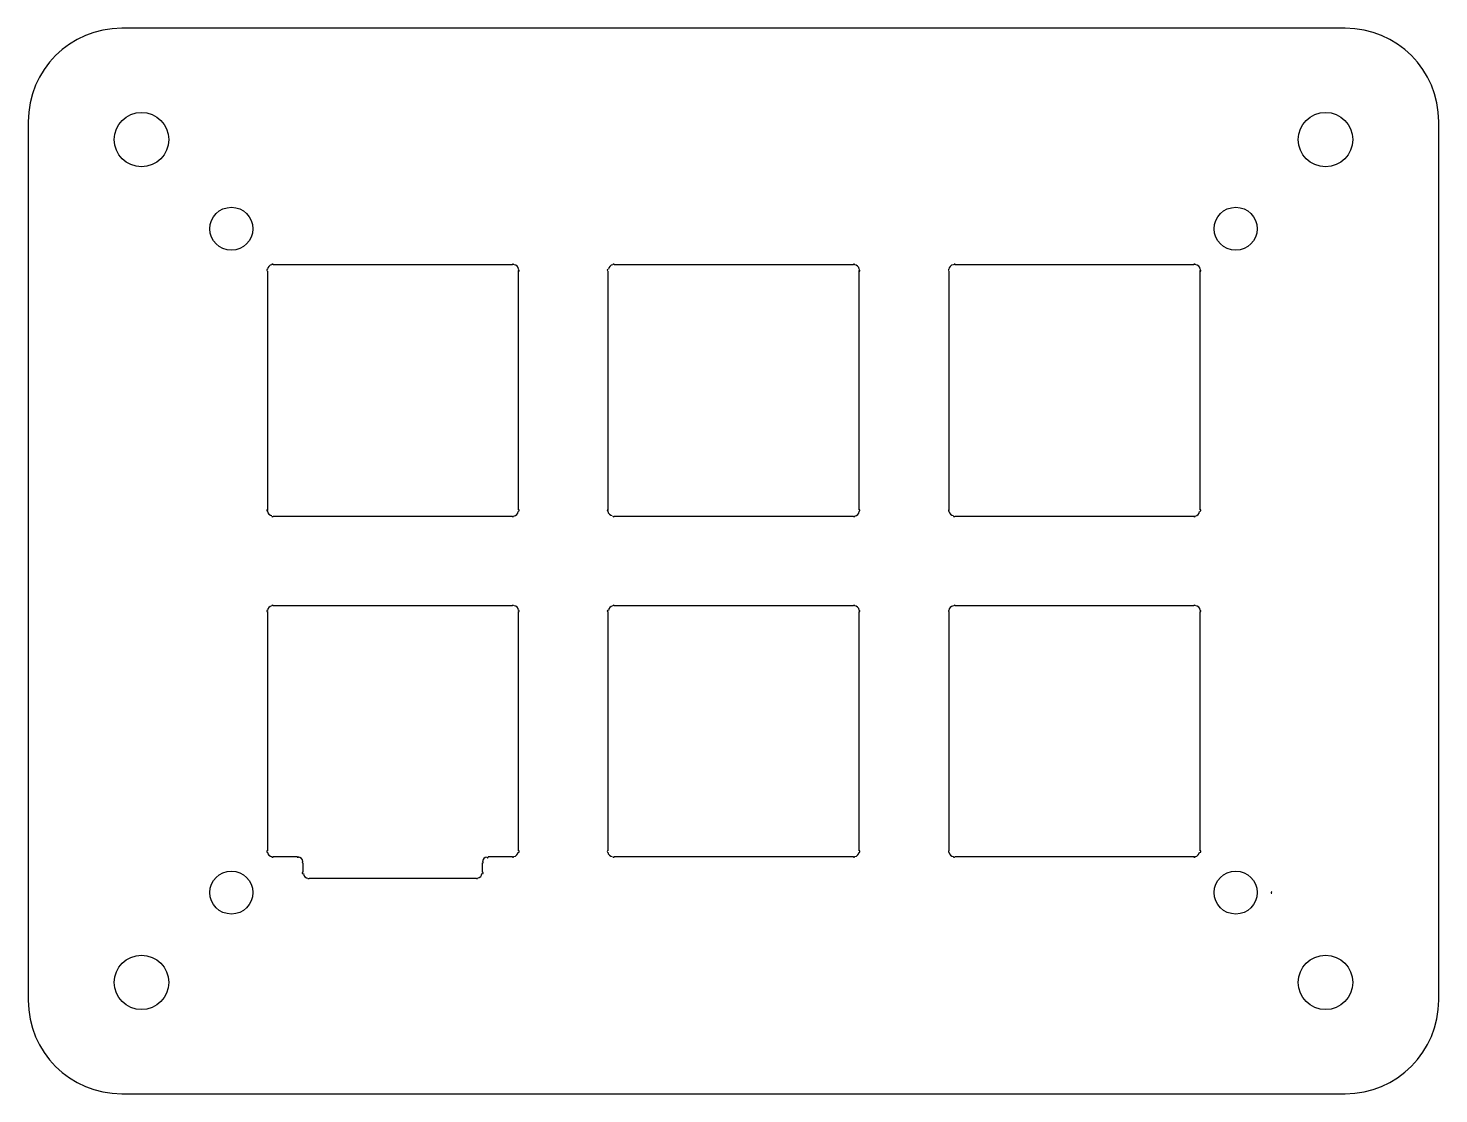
# Model space of a CAD drawing. Header units: inches. Extents: x 0.01 to 3.1, y 0 to 2.34.
import ezdxf

# ---------------------------------------------------------------- set-up
doc = ezdxf.new("R2010")
doc.units = ezdxf.units.IN
doc.header["$MEASUREMENT"] = 0
doc.layers.add('Layer 1', color=7, linetype='Continuous', lineweight=0)

# ---------------------------------------------------------------- blocks, each defined once
blk = doc.blocks.new('Block_0')
at = {"layer": 'Layer 1', "color": 18, "lineweight": 25, "true_color": 0x020202}
for centre, radius in [((0.2542, 2.0986), 0.0597), ((2.8528, 2.0986), 0.0597), ((0.4514, 1.9028), 0.0472), ((2.6556, 1.9028), 0.0472), ((0.4514, 0.4458), 0.0472), ((2.6556, 0.4458), 0.0472), ((0.2542, 0.2486), 0.0597), ((2.8528, 0.2486), 0.0597)]:
    blk.add_circle(centre, radius, dxfattribs=at)
for points, knots in [([(2.8958, 0.0042), (2.8958, 0.0042), (0.2111, 0.0042), (0.2111, 0.0042), (0.0972, 0.0042), (0.0056, 0.0958), (0.0056, 0.2097), (0.0056, 0.2097), (0.0056, 2.1375), (0.0056, 2.1375), (0.0056, 2.2514), (0.0972, 2.3431), (0.2111, 2.3431), (0.2111, 2.3431), (2.8958, 2.3431), (2.8958, 2.3431), (3.0097, 2.3431), (3.1014, 2.2514), (3.1014, 2.1375), (3.1014, 2.1375), (3.1014, 0.2097), (3.1014, 0.2097), (3.1014, 0.0972), (3.0097, 0.0042), (2.8958, 0.0042)], [0, 0, 0, 0, 1, 1, 1, 2, 2, 2, 3, 3, 3, 4, 4, 4, 5, 5, 5, 6, 6, 6, 7, 7, 7, 8, 8, 8, 8]), ([(0.5306, 1.8139), (0.5292, 1.8139), (0.5292, 1.8139), (0.5292, 1.8125), (0.5292, 1.8111), (0.5292, 1.8111), (0.5306, 1.8111), (0.5306, 1.8111), (0.5306, 1.8111), (0.5306, 1.8111)], [0, 0, 0, 0, 1, 1, 1, 2, 2, 2, 3, 3, 3, 3]), ([(0.5431, 1.8236), (0.5431, 1.825), (0.5431, 1.825), (0.5417, 1.825), (0.5403, 1.825), (0.5403, 1.825), (0.5403, 1.8236), (0.5403, 1.8236), (0.5403, 1.8236), (0.5403, 1.8236)], [0, 0, 0, 0, 1, 1, 1, 2, 2, 2, 3, 3, 3, 3]), ([(1.0708, 1.8236), (1.0708, 1.825), (1.0708, 1.825), (1.0694, 1.825), (1.0681, 1.825), (1.0681, 1.825), (1.0681, 1.8236), (1.0681, 1.8236), (1.0681, 1.8236), (1.0681, 1.8236)], [0, 0, 0, 0, 1, 1, 1, 2, 2, 2, 3, 3, 3, 3]), ([(1.0819, 1.8097), (1.0833, 1.8097), (1.0833, 1.8097), (1.0833, 1.8111), (1.0833, 1.8125), (1.0833, 1.8125), (1.0819, 1.8125), (1.0819, 1.8125), (1.0819, 1.8125), (1.0819, 1.8125)], [0, 0, 0, 0, 1, 1, 1, 2, 2, 2, 3, 3, 3, 3]), ([(1.2778, 1.8139), (1.2764, 1.8139), (1.2764, 1.8139), (1.2764, 1.8125), (1.2764, 1.8111), (1.2764, 1.8111), (1.2778, 1.8111), (1.2778, 1.8111), (1.2778, 1.8111), (1.2778, 1.8111)], [0, 0, 0, 0, 1, 1, 1, 2, 2, 2, 3, 3, 3, 3]), ([(1.2917, 1.8236), (1.2917, 1.825), (1.2917, 1.825), (1.2903, 1.825), (1.2889, 1.825), (1.2889, 1.825), (1.2889, 1.8236), (1.2889, 1.8236), (1.2889, 1.8236), (1.2889, 1.8236)], [0, 0, 0, 0, 1, 1, 1, 2, 2, 2, 3, 3, 3, 3]), ([(1.8194, 1.8236), (1.8194, 1.825), (1.8194, 1.825), (1.8181, 1.825), (1.8167, 1.825), (1.8167, 1.825), (1.8167, 1.8236), (1.8167, 1.8236), (1.8167, 1.8236), (1.8167, 1.8236)], [0, 0, 0, 0, 1, 1, 1, 2, 2, 2, 3, 3, 3, 3]), ([(1.8292, 1.8097), (1.8306, 1.8097), (1.8306, 1.8097), (1.8306, 1.8111), (1.8306, 1.8125), (1.8306, 1.8125), (1.8292, 1.8125), (1.8292, 1.8125), (1.8292, 1.8125), (1.8292, 1.8125)], [0, 0, 0, 0, 1, 1, 1, 2, 2, 2, 3, 3, 3, 3]), ([(2.0264, 1.8139), (2.025, 1.8139), (2.025, 1.8139), (2.025, 1.8125), (2.025, 1.8111), (2.025, 1.8111), (2.0264, 1.8111), (2.0264, 1.8111), (2.0264, 1.8111), (2.0264, 1.8111)], [0, 0, 0, 0, 1, 1, 1, 2, 2, 2, 3, 3, 3, 3]), ([(2.0403, 1.8236), (2.0403, 1.825), (2.0403, 1.825), (2.0389, 1.825), (2.0375, 1.825), (2.0375, 1.825), (2.0375, 1.8236), (2.0375, 1.8236), (2.0375, 1.8236), (2.0375, 1.8236)], [0, 0, 0, 0, 1, 1, 1, 2, 2, 2, 3, 3, 3, 3]), ([(2.5667, 1.8236), (2.5667, 1.825), (2.5667, 1.825), (2.5653, 1.825), (2.5639, 1.825), (2.5639, 1.825), (2.5639, 1.8236), (2.5639, 1.8236), (2.5639, 1.8236), (2.5639, 1.8236)], [0, 0, 0, 0, 1, 1, 1, 2, 2, 2, 3, 3, 3, 3]), ([(2.5778, 1.8097), (2.5792, 1.8097), (2.5792, 1.8097), (2.5792, 1.8111), (2.5792, 1.8125), (2.5792, 1.8125), (2.5778, 1.8125), (2.5778, 1.8125), (2.5778, 1.8125), (2.5778, 1.8125)], [0, 0, 0, 0, 1, 1, 1, 2, 2, 2, 3, 3, 3, 3]), ([(0.5306, 1.2861), (0.5292, 1.2861), (0.5292, 1.2861), (0.5292, 1.2847), (0.5292, 1.2833), (0.5292, 1.2833), (0.5306, 1.2833), (0.5306, 1.2833), (0.5306, 1.2833), (0.5306, 1.2833)], [0, 0, 0, 0, 1, 1, 1, 2, 2, 2, 3, 3, 3, 3]), ([(0.5403, 1.2722), (0.5403, 1.2708), (0.5403, 1.2708), (0.5417, 1.2708), (0.5431, 1.2708), (0.5431, 1.2708), (0.5431, 1.2722), (0.5431, 1.2722), (0.5431, 1.2722), (0.5431, 1.2722)], [0, 0, 0, 0, 1, 1, 1, 2, 2, 2, 3, 3, 3, 3]), ([(1.0681, 1.2722), (1.0681, 1.2708), (1.0681, 1.2708), (1.0694, 1.2708), (1.0708, 1.2708), (1.0708, 1.2708), (1.0708, 1.2722), (1.0708, 1.2722), (1.0708, 1.2722), (1.0708, 1.2722)], [0, 0, 0, 0, 1, 1, 1, 2, 2, 2, 3, 3, 3, 3]), ([(1.0819, 1.2833), (1.0833, 1.2833), (1.0833, 1.2833), (1.0833, 1.2847), (1.0833, 1.2861), (1.0833, 1.2861), (1.0819, 1.2861), (1.0819, 1.2861), (1.0819, 1.2861), (1.0819, 1.2861)], [0, 0, 0, 0, 1, 1, 1, 2, 2, 2, 3, 3, 3, 3]), ([(1.2778, 1.2861), (1.2764, 1.2861), (1.2764, 1.2861), (1.2764, 1.2847), (1.2764, 1.2833), (1.2764, 1.2833), (1.2778, 1.2833), (1.2778, 1.2833), (1.2778, 1.2833), (1.2778, 1.2833)], [0, 0, 0, 0, 1, 1, 1, 2, 2, 2, 3, 3, 3, 3]), ([(1.2889, 1.2722), (1.2889, 1.2708), (1.2889, 1.2708), (1.2903, 1.2708), (1.2917, 1.2708), (1.2917, 1.2708), (1.2917, 1.2722), (1.2917, 1.2722), (1.2917, 1.2722), (1.2917, 1.2722)], [0, 0, 0, 0, 1, 1, 1, 2, 2, 2, 3, 3, 3, 3]), ([(1.8167, 1.2722), (1.8167, 1.2708), (1.8167, 1.2708), (1.8181, 1.2708), (1.8194, 1.2708), (1.8194, 1.2708), (1.8194, 1.2722), (1.8194, 1.2722), (1.8194, 1.2722), (1.8194, 1.2722)], [0, 0, 0, 0, 1, 1, 1, 2, 2, 2, 3, 3, 3, 3]), ([(1.8292, 1.2833), (1.8306, 1.2833), (1.8306, 1.2833), (1.8306, 1.2847), (1.8306, 1.2861), (1.8306, 1.2861), (1.8292, 1.2861), (1.8292, 1.2861), (1.8292, 1.2861), (1.8292, 1.2861)], [0, 0, 0, 0, 1, 1, 1, 2, 2, 2, 3, 3, 3, 3]), ([(2.0264, 1.2861), (2.025, 1.2861), (2.025, 1.2861), (2.025, 1.2847), (2.025, 1.2833), (2.025, 1.2833), (2.0264, 1.2833), (2.0264, 1.2833), (2.0264, 1.2833), (2.0264, 1.2833)], [0, 0, 0, 0, 1, 1, 1, 2, 2, 2, 3, 3, 3, 3]), ([(2.0361, 1.2722), (2.0361, 1.2708), (2.0361, 1.2708), (2.0375, 1.2708), (2.0389, 1.2708), (2.0389, 1.2708), (2.0389, 1.2722), (2.0389, 1.2722), (2.0389, 1.2722), (2.0389, 1.2722)], [0, 0, 0, 0, 1, 1, 1, 2, 2, 2, 3, 3, 3, 3]), ([(2.5639, 1.2722), (2.5639, 1.2708), (2.5639, 1.2708), (2.5653, 1.2708), (2.5667, 1.2708), (2.5667, 1.2708), (2.5667, 1.2722), (2.5667, 1.2722), (2.5667, 1.2722), (2.5667, 1.2722)], [0, 0, 0, 0, 1, 1, 1, 2, 2, 2, 3, 3, 3, 3]), ([(2.5778, 1.2833), (2.5792, 1.2833), (2.5792, 1.2833), (2.5792, 1.2847), (2.5792, 1.2861), (2.5792, 1.2861), (2.5778, 1.2861), (2.5778, 1.2861), (2.5778, 1.2861), (2.5778, 1.2861)], [0, 0, 0, 0, 1, 1, 1, 2, 2, 2, 3, 3, 3, 3]), ([(0.5306, 1.0653), (0.5292, 1.0653), (0.5292, 1.0653), (0.5292, 1.0639), (0.5292, 1.0625), (0.5292, 1.0625), (0.5306, 1.0625), (0.5306, 1.0625), (0.5306, 1.0625), (0.5306, 1.0625)], [0, 0, 0, 0, 1, 1, 1, 2, 2, 2, 3, 3, 3, 3]), ([(0.5431, 1.075), (0.5431, 1.0764), (0.5431, 1.0764), (0.5417, 1.0764), (0.5403, 1.0764), (0.5403, 1.0764), (0.5403, 1.075), (0.5403, 1.075), (0.5403, 1.075), (0.5403, 1.075)], [0, 0, 0, 0, 1, 1, 1, 2, 2, 2, 3, 3, 3, 3]), ([(1.0708, 1.075), (1.0708, 1.0764), (1.0708, 1.0764), (1.0694, 1.0764), (1.0681, 1.0764), (1.0681, 1.0764), (1.0681, 1.075), (1.0681, 1.075), (1.0681, 1.075), (1.0681, 1.075)], [0, 0, 0, 0, 1, 1, 1, 2, 2, 2, 3, 3, 3, 3]), ([(1.0819, 1.0625), (1.0833, 1.0625), (1.0833, 1.0625), (1.0833, 1.0639), (1.0833, 1.0653), (1.0833, 1.0653), (1.0819, 1.0653), (1.0819, 1.0653), (1.0819, 1.0653), (1.0819, 1.0653)], [0, 0, 0, 0, 1, 1, 1, 2, 2, 2, 3, 3, 3, 3]), ([(1.2778, 1.0653), (1.2764, 1.0653), (1.2764, 1.0653), (1.2764, 1.0639), (1.2764, 1.0625), (1.2764, 1.0625), (1.2778, 1.0625), (1.2778, 1.0625), (1.2778, 1.0625), (1.2778, 1.0625)], [0, 0, 0, 0, 1, 1, 1, 2, 2, 2, 3, 3, 3, 3]), ([(1.2917, 1.075), (1.2917, 1.0764), (1.2917, 1.0764), (1.2903, 1.0764), (1.2889, 1.0764), (1.2889, 1.0764), (1.2889, 1.075), (1.2889, 1.075), (1.2889, 1.075), (1.2889, 1.075)], [0, 0, 0, 0, 1, 1, 1, 2, 2, 2, 3, 3, 3, 3]), ([(1.8194, 1.075), (1.8194, 1.0764), (1.8194, 1.0764), (1.8181, 1.0764), (1.8167, 1.0764), (1.8167, 1.0764), (1.8167, 1.075), (1.8167, 1.075), (1.8167, 1.075), (1.8167, 1.075)], [0, 0, 0, 0, 1, 1, 1, 2, 2, 2, 3, 3, 3, 3]), ([(1.8292, 1.0625), (1.8306, 1.0625), (1.8306, 1.0625), (1.8306, 1.0639), (1.8306, 1.0653), (1.8306, 1.0653), (1.8292, 1.0653), (1.8292, 1.0653), (1.8292, 1.0653), (1.8292, 1.0653)], [0, 0, 0, 0, 1, 1, 1, 2, 2, 2, 3, 3, 3, 3]), ([(2.0264, 1.0653), (2.025, 1.0653), (2.025, 1.0653), (2.025, 1.0639), (2.025, 1.0625), (2.025, 1.0625), (2.0264, 1.0625), (2.0264, 1.0625), (2.0264, 1.0625), (2.0264, 1.0625)], [0, 0, 0, 0, 1, 1, 1, 2, 2, 2, 3, 3, 3, 3]), ([(2.0403, 1.075), (2.0403, 1.0764), (2.0403, 1.0764), (2.0389, 1.0764), (2.0375, 1.0764), (2.0375, 1.0764), (2.0375, 1.075), (2.0375, 1.075), (2.0375, 1.075), (2.0375, 1.075)], [0, 0, 0, 0, 1, 1, 1, 2, 2, 2, 3, 3, 3, 3]), ([(2.5667, 1.075), (2.5667, 1.0764), (2.5667, 1.0764), (2.5653, 1.0764), (2.5639, 1.0764), (2.5639, 1.0764), (2.5639, 1.075), (2.5639, 1.075), (2.5639, 1.075), (2.5639, 1.075)], [0, 0, 0, 0, 1, 1, 1, 2, 2, 2, 3, 3, 3, 3]), ([(2.5778, 1.0625), (2.5792, 1.0625), (2.5792, 1.0625), (2.5792, 1.0639), (2.5792, 1.0653), (2.5792, 1.0653), (2.5778, 1.0653), (2.5778, 1.0653), (2.5778, 1.0653), (2.5778, 1.0653)], [0, 0, 0, 0, 1, 1, 1, 2, 2, 2, 3, 3, 3, 3]), ([(0.5306, 0.5375), (0.5292, 0.5375), (0.5292, 0.5375), (0.5292, 0.5361), (0.5292, 0.5347), (0.5292, 0.5347), (0.5306, 0.5347), (0.5306, 0.5347), (0.5306, 0.5347), (0.5306, 0.5347)], [0, 0, 0, 0, 1, 1, 1, 2, 2, 2, 3, 3, 3, 3]), ([(1.0819, 0.5347), (1.0833, 0.5347), (1.0833, 0.5347), (1.0833, 0.5361), (1.0833, 0.5375), (1.0833, 0.5375), (1.0819, 0.5375), (1.0819, 0.5375), (1.0819, 0.5375), (1.0819, 0.5375)], [0, 0, 0, 0, 1, 1, 1, 2, 2, 2, 3, 3, 3, 3]), ([(1.2778, 0.5375), (1.2764, 0.5375), (1.2764, 0.5375), (1.2764, 0.5361), (1.2764, 0.5347), (1.2764, 0.5347), (1.2778, 0.5347), (1.2778, 0.5347), (1.2778, 0.5347), (1.2778, 0.5347)], [0, 0, 0, 0, 1, 1, 1, 2, 2, 2, 3, 3, 3, 3]), ([(1.8292, 0.5347), (1.8306, 0.5347), (1.8306, 0.5347), (1.8306, 0.5361), (1.8306, 0.5375), (1.8306, 0.5375), (1.8292, 0.5375), (1.8292, 0.5375), (1.8292, 0.5375), (1.8292, 0.5375)], [0, 0, 0, 0, 1, 1, 1, 2, 2, 2, 3, 3, 3, 3]), ([(2.0264, 0.5375), (2.025, 0.5375), (2.025, 0.5375), (2.025, 0.5361), (2.025, 0.5347), (2.025, 0.5347), (2.0264, 0.5347), (2.0264, 0.5347), (2.0264, 0.5347), (2.0264, 0.5347)], [0, 0, 0, 0, 1, 1, 1, 2, 2, 2, 3, 3, 3, 3]), ([(2.5778, 0.5347), (2.5792, 0.5347), (2.5792, 0.5347), (2.5792, 0.5361), (2.5792, 0.5375), (2.5792, 0.5375), (2.5778, 0.5375), (2.5778, 0.5375), (2.5778, 0.5375), (2.5778, 0.5375)], [0, 0, 0, 0, 1, 1, 1, 2, 2, 2, 3, 3, 3, 3]), ([(0.5403, 0.525), (0.5403, 0.5236), (0.5403, 0.5236), (0.5417, 0.5236), (0.5431, 0.5236), (0.5431, 0.5236), (0.5431, 0.525), (0.5431, 0.525), (0.5431, 0.525), (0.5431, 0.525)], [0, 0, 0, 0, 1, 1, 1, 2, 2, 2, 3, 3, 3, 3]), ([(0.5958, 0.525), (0.5958, 0.5236), (0.5958, 0.5236), (0.5972, 0.5236), (0.5986, 0.5236), (0.5986, 0.5236), (0.5986, 0.525)], [0, 0, 0, 0, 1, 1, 1, 2, 2, 2, 2]), ([(0.6083, 0.5139), (0.6069, 0.5139), (0.6069, 0.5125), (0.6069, 0.5125), (0.6069, 0.5111), (0.6083, 0.5111), (0.6083, 0.5111)], [0, 0, 0, 0, 1, 1, 1, 2, 2, 2, 2]), ([(1.0028, 0.5111), (1.0042, 0.5111), (1.0042, 0.5111), (1.0042, 0.5125), (1.0042, 0.5139), (1.0042, 0.5139), (1.0028, 0.5139)], [0, 0, 0, 0, 1, 1, 1, 2, 2, 2, 2]), ([(1.0125, 0.5236), (1.0125, 0.5222), (1.0139, 0.5222), (1.0139, 0.5222), (1.0153, 0.5222), (1.0153, 0.5236), (1.0153, 0.5236)], [0, 0, 0, 0, 1, 1, 1, 2, 2, 2, 2]), ([(1.0681, 0.525), (1.0681, 0.5236), (1.0681, 0.5236), (1.0694, 0.5236), (1.0708, 0.5236), (1.0708, 0.5236), (1.0708, 0.525), (1.0708, 0.525), (1.0708, 0.525), (1.0708, 0.525)], [0, 0, 0, 0, 1, 1, 1, 2, 2, 2, 3, 3, 3, 3]), ([(1.2889, 0.525), (1.2889, 0.5236), (1.2889, 0.5236), (1.2903, 0.5236), (1.2917, 0.5236), (1.2917, 0.5236), (1.2917, 0.525), (1.2917, 0.525), (1.2917, 0.525), (1.2917, 0.525)], [0, 0, 0, 0, 1, 1, 1, 2, 2, 2, 3, 3, 3, 3]), ([(1.8167, 0.525), (1.8167, 0.5236), (1.8167, 0.5236), (1.8181, 0.5236), (1.8194, 0.5236), (1.8194, 0.5236), (1.8194, 0.525), (1.8194, 0.525), (1.8194, 0.525), (1.8194, 0.525)], [0, 0, 0, 0, 1, 1, 1, 2, 2, 2, 3, 3, 3, 3]), ([(2.0361, 0.525), (2.0361, 0.5236), (2.0361, 0.5236), (2.0375, 0.5236), (2.0389, 0.5236), (2.0389, 0.5236), (2.0389, 0.525), (2.0389, 0.525), (2.0389, 0.525), (2.0389, 0.525)], [0, 0, 0, 0, 1, 1, 1, 2, 2, 2, 3, 3, 3, 3]), ([(2.5639, 0.525), (2.5639, 0.5236), (2.5639, 0.5236), (2.5653, 0.5236), (2.5667, 0.5236), (2.5667, 0.5236), (2.5667, 0.525), (2.5667, 0.525), (2.5667, 0.525), (2.5667, 0.525)], [0, 0, 0, 0, 1, 1, 1, 2, 2, 2, 3, 3, 3, 3]), ([(0.6083, 0.4903), (0.6069, 0.4903), (0.6069, 0.4903), (0.6069, 0.4889), (0.6069, 0.4875), (0.6069, 0.4875), (0.6083, 0.4875), (0.6083, 0.4875), (0.6083, 0.4875), (0.6083, 0.4875)], [0, 0, 0, 0, 1, 1, 1, 2, 2, 2, 3, 3, 3, 3]), ([(0.6194, 0.4778), (0.6194, 0.4764), (0.6194, 0.4764), (0.6208, 0.4764), (0.6222, 0.4764), (0.6222, 0.4764), (0.6222, 0.4778), (0.6222, 0.4778), (0.6222, 0.4778), (0.6222, 0.4778)], [0, 0, 0, 0, 1, 1, 1, 2, 2, 2, 3, 3, 3, 3]), ([(0.9889, 0.4778), (0.9889, 0.4764), (0.9889, 0.4764), (0.9903, 0.4764), (0.9917, 0.4764), (0.9917, 0.4764), (0.9917, 0.4778), (0.9917, 0.4778), (0.9917, 0.4778), (0.9917, 0.4778)], [0, 0, 0, 0, 1, 1, 1, 2, 2, 2, 3, 3, 3, 3]), ([(1.0028, 0.4875), (1.0042, 0.4875), (1.0042, 0.4875), (1.0042, 0.4889), (1.0042, 0.4903), (1.0042, 0.4903), (1.0028, 0.4903), (1.0028, 0.4903), (1.0028, 0.4903), (1.0028, 0.4903)], [0, 0, 0, 0, 1, 1, 1, 2, 2, 2, 3, 3, 3, 3]), ([(2.7347, 0.4472), (2.7333, 0.4472), (2.7333, 0.4472), (2.7333, 0.4458), (2.7333, 0.4444), (2.7333, 0.4444), (2.7347, 0.4444), (2.7347, 0.4444), (2.7347, 0.4444), (2.7347, 0.4444)], [0, 0, 0, 0, 1, 1, 1, 2, 2, 2, 3, 3, 3, 3])]:
    blk.add_open_spline(points, degree=3, knots=knots, dxfattribs=at)
for points in [[(0.5403, 1.8236), (0.5347, 1.8236), (0.5306, 1.8181), (0.5306, 1.8139)], [(0.5306, 1.8097), (0.5306, 1.8097), (0.5306, 1.2847), (0.5306, 1.2847)], [(1.0681, 1.8236), (1.0681, 1.8236), (0.5431, 1.8236), (0.5431, 1.8236)], [(1.0819, 1.8139), (1.0819, 1.8194), (1.0764, 1.8236), (1.0722, 1.8236)], [(1.0819, 1.2861), (1.0819, 1.2861), (1.0819, 1.8111), (1.0819, 1.8111)], [(1.2778, 1.8097), (1.2778, 1.8097), (1.2778, 1.2847), (1.2778, 1.2847)], [(1.2889, 1.8236), (1.2833, 1.8236), (1.2792, 1.8181), (1.2792, 1.8139)], [(1.8167, 1.8236), (1.8167, 1.8236), (1.2917, 1.8236), (1.2917, 1.8236)], [(1.8292, 1.8139), (1.8292, 1.8194), (1.8236, 1.8236), (1.8194, 1.8236)], [(1.8292, 1.2861), (1.8292, 1.2861), (1.8292, 1.8111), (1.8292, 1.8111)], [(2.0361, 1.8236), (2.0306, 1.8236), (2.0264, 1.8181), (2.0264, 1.8139)], [(2.0264, 1.8097), (2.0264, 1.8097), (2.0264, 1.2847), (2.0264, 1.2847)], [(2.5639, 1.8236), (2.5639, 1.8236), (2.0389, 1.8236), (2.0389, 1.8236)], [(2.5778, 1.8139), (2.5778, 1.8194), (2.5722, 1.8236), (2.5681, 1.8236)], [(2.5778, 1.2861), (2.5778, 1.2861), (2.5778, 1.8111), (2.5778, 1.8111)], [(0.5306, 1.2833), (0.5306, 1.2778), (0.5361, 1.2736), (0.5403, 1.2736)], [(0.5431, 1.2722), (0.5431, 1.2722), (1.0681, 1.2722), (1.0681, 1.2722)], [(1.0708, 1.2722), (1.0764, 1.2722), (1.0806, 1.2778), (1.0806, 1.2819)], [(1.2778, 1.2833), (1.2778, 1.2778), (1.2833, 1.2736), (1.2875, 1.2736)], [(1.2917, 1.2722), (1.2917, 1.2722), (1.8167, 1.2722), (1.8167, 1.2722)], [(1.8194, 1.2722), (1.825, 1.2722), (1.8292, 1.2778), (1.8292, 1.2819)], [(2.0264, 1.2833), (2.0264, 1.2778), (2.0319, 1.2736), (2.0361, 1.2736)], [(2.0403, 1.2722), (2.0403, 1.2722), (2.5653, 1.2722), (2.5653, 1.2722)], [(2.5667, 1.2722), (2.5722, 1.2722), (2.5764, 1.2778), (2.5764, 1.2819)], [(0.5403, 1.075), (0.5347, 1.075), (0.5306, 1.0694), (0.5306, 1.0653)], [(0.5306, 1.0625), (0.5306, 1.0625), (0.5306, 0.5375), (0.5306, 0.5375)], [(1.0681, 1.075), (1.0681, 1.075), (0.5431, 1.075), (0.5431, 1.075)], [(1.0819, 1.0653), (1.0819, 1.0708), (1.0764, 1.075), (1.0722, 1.075)], [(1.0819, 0.5375), (1.0819, 0.5375), (1.0819, 1.0625), (1.0819, 1.0625)], [(1.2778, 1.0625), (1.2778, 1.0625), (1.2778, 0.5375), (1.2778, 0.5375)], [(1.2889, 1.075), (1.2833, 1.075), (1.2792, 1.0694), (1.2792, 1.0653)], [(1.8167, 1.075), (1.8167, 1.075), (1.2917, 1.075), (1.2917, 1.075)], [(1.8292, 1.0653), (1.8292, 1.0708), (1.8236, 1.075), (1.8194, 1.075)], [(1.8292, 0.5375), (1.8292, 0.5375), (1.8292, 1.0625), (1.8292, 1.0625)], [(2.0361, 1.075), (2.0306, 1.075), (2.0264, 1.0694), (2.0264, 1.0653)], [(2.0264, 1.0625), (2.0264, 1.0625), (2.0264, 0.5375), (2.0264, 0.5375)], [(2.5639, 1.075), (2.5639, 1.075), (2.0389, 1.075), (2.0389, 1.075)], [(2.5778, 1.0653), (2.5778, 1.0708), (2.5722, 1.075), (2.5681, 1.075)], [(2.5778, 0.5375), (2.5778, 0.5375), (2.5778, 1.0625), (2.5778, 1.0625)], [(0.5306, 0.5347), (0.5306, 0.5292), (0.5361, 0.525), (0.5403, 0.525)], [(1.0708, 0.525), (1.0764, 0.525), (1.0806, 0.5306), (1.0806, 0.5347)], [(1.2778, 0.5347), (1.2778, 0.5292), (1.2833, 0.525), (1.2875, 0.525)], [(1.8194, 0.525), (1.825, 0.525), (1.8292, 0.5306), (1.8292, 0.5347)], [(2.0264, 0.5347), (2.0264, 0.5292), (2.0319, 0.525), (2.0361, 0.525)], [(2.5667, 0.525), (2.5722, 0.525), (2.5764, 0.5306), (2.5764, 0.5347)], [(0.5431, 0.525), (0.5431, 0.525), (0.5958, 0.525), (0.5958, 0.525)], [(0.6083, 0.5139), (0.6083, 0.5194), (0.6028, 0.5236), (0.5986, 0.5236)], [(0.6083, 0.5111), (0.6083, 0.5111), (0.6083, 0.4903), (0.6083, 0.4903)], [(1.0125, 0.5236), (1.0069, 0.5236), (1.0028, 0.5181), (1.0028, 0.5139)], [(1.0028, 0.4903), (1.0028, 0.4903), (1.0028, 0.5111), (1.0028, 0.5111)], [(1.0153, 0.525), (1.0153, 0.525), (1.0681, 0.525), (1.0681, 0.525)], [(1.2917, 0.525), (1.2917, 0.525), (1.8167, 0.525), (1.8167, 0.525)], [(2.0403, 0.525), (2.0403, 0.525), (2.5653, 0.525), (2.5653, 0.525)], [(0.6097, 0.4875), (0.6097, 0.4819), (0.6153, 0.4778), (0.6194, 0.4778)], [(0.6222, 0.4778), (0.6222, 0.4778), (0.9889, 0.4778), (0.9889, 0.4778)], [(0.9917, 0.4778), (0.9972, 0.4778), (1.0014, 0.4833), (1.0014, 0.4875)]]:
    blk.add_open_spline(points, degree=3, dxfattribs=at)

msp = doc.modelspace()

# ---------------------------------------------------------------- block references
at = {"layer": 'Layer 1'}
msp.add_blockref('Block_0', (0, 0), dxfattribs=at)

doc.saveas('drawing.dxf')
